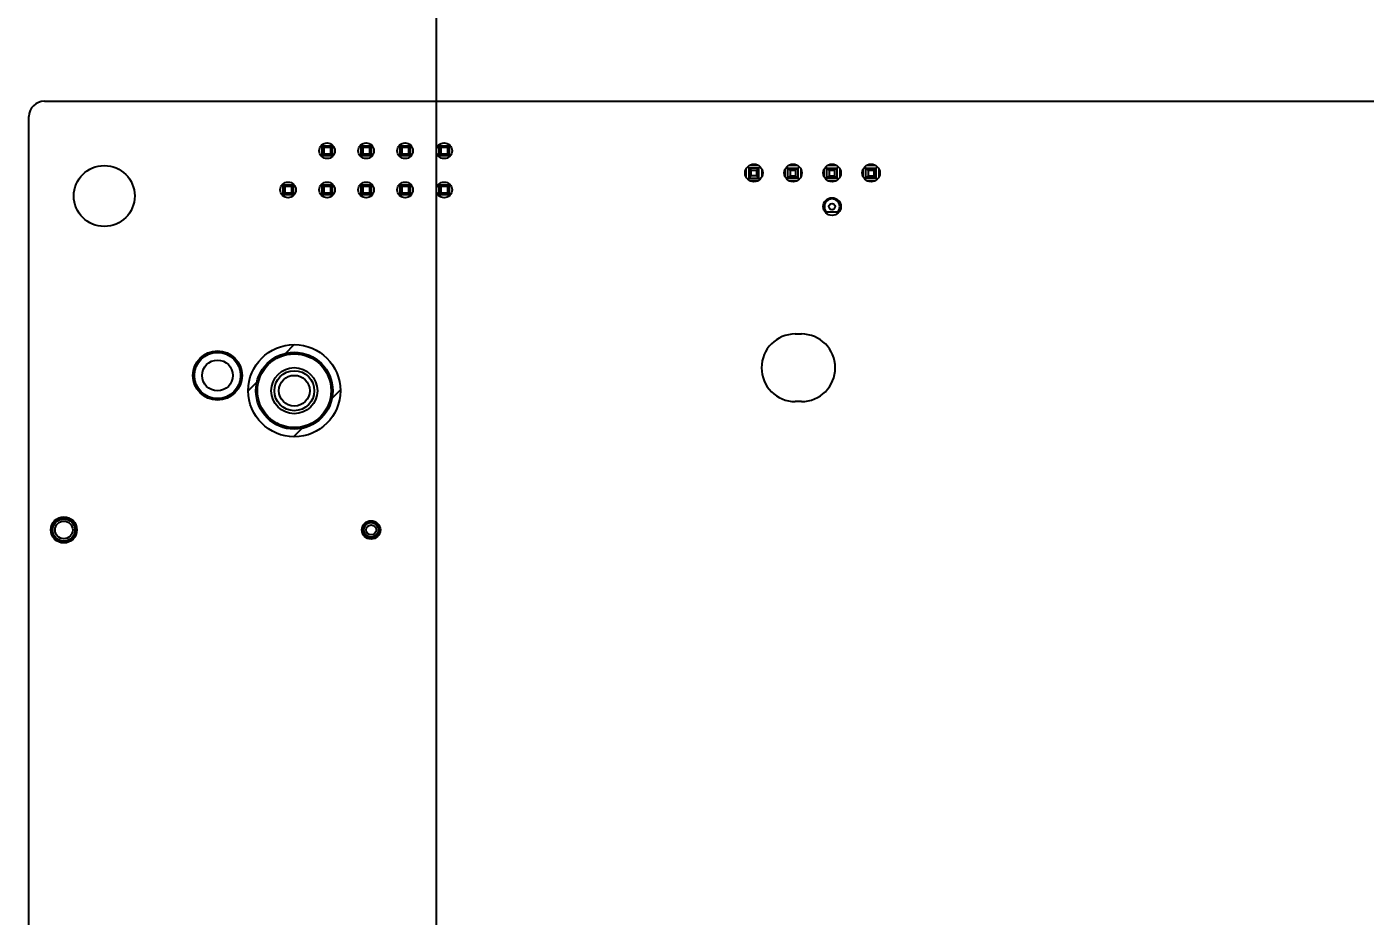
# Model space of a CAD drawing. Header units: millimetres. Extents: x 0 to 841, y 0 to 594.
# Drawn here: x 531.5 to 618.6, y 430.6 to 488.5 of the extents above; entities that cross this region are included whole.
import ezdxf

# ---------------------------------------------------------------- set-up
doc = ezdxf.new("R2010")
doc.units = ezdxf.units.MM
doc.header["$LTSCALE"] = 46.255
doc.layers.get('0').update_dxf_attribs({"linetype": 'CONTINUOUS'})
doc.layers.add('ASSEM_MEM', color=7, linetype='CONTINUOUS')
doc.styles.get("Standard").update_dxf_attribs({"font": 'txt', "width": 0.8})
doc.dimstyles.new('DIMSTYLE_1', dxfattribs={"dimtxt": 3, "dimasz": 2.1, "dimexe": 2, "dimexo": 1, "dimgap": 0.75, "dimtad": 0, "dimtih": 1, "dimtoh": 1, "dimzin": 0, "dimdsep": 46, "dimtxsty": 'STANDARD', "dimblk": '_FILLED', "dimblk1": '_FILLED', "dimblk2": '_FILLED', "dimcen": 0.09, "dimazin": 0, "dimtp": 0.01, "dimtm": 0.01, "dimtfac": 1, "dimtofl": 0, "dimtmove": 0, "dimatfit": 3, "dimldrblk": '_FILLED', "dimfxl": 1, "dimtolj": 1, "dimtzin": 0, "dimarcsym": 0})

# ---------------------------------------------------------------- blocks, each defined once
blk = doc.blocks.new('*D60')
at = {"color": 7, "linetype": 'CONTINUOUS'}
blk.add_line((559.298, 381.275), (726.411, 381.275), dxfattribs=at)
at = {"color": 7, "linetype": 'CONTINUOUS', "insert": (727.911, 385.025), "char_height": 3, "width": 14.4, "attachment_point": 1, "line_spacing_factor": 0.9}
blk.add_mtext('105.37', dxfattribs=at)
blk = doc.blocks.new('_FILLED')
at = {"color": 0, "linetype": 'BYBLOCK'}
blk.add_solid([(0, 0), (-1, 0.167), (-1, -0.167)], dxfattribs=at)
blk = doc.blocks.new('*D61')
at = {"color": 7, "linetype": 'CONTINUOUS'}
blk.add_line((543.423, 371.715), (507.744, 371.715), dxfattribs=at)
at = {"color": 7, "linetype": 'CONTINUOUS', "insert": (506.244, 375.465), "char_height": 3, "width": 14.4, "attachment_point": 3, "line_spacing_factor": 0.9}
blk.add_mtext('114.93', dxfattribs=at)
blk = doc.blocks.new('*D64')
at = {"color": 7, "linetype": 'CONTINUOUS'}
blk.add_line((558.148, 381.5), (558.148, 503.183), dxfattribs=at)
at = {"color": 7, "linetype": 'CONTINUOUS', "insert": (554.398, 504.683), "char_height": 3, "width": 14.4, "attachment_point": 1, "rotation": 90, "line_spacing_factor": 0.9}
blk.add_mtext('146.47', dxfattribs=at)

msp = doc.modelspace()

# ---------------------------------------------------------------- linework, layer by layer
at = {"layer": 'ASSEM_MEM', "color": 7, "linetype": 'CONTINUOUS'}
for p, q in [((532.623, 483.64), (700.623, 483.64)), ((531.623, 314.64), (531.623, 482.64)), ((550.675, 480.764), (550.808, 480.63)), ((550.675, 480.056), (550.808, 480.19)), ((550.708, 480.09), (550.708, 480.73)), ((550.708, 480.73), (551.348, 480.73)), ((551.348, 480.09), (550.708, 480.09)), ((550.808, 480.63), (550.808, 480.19)), ((551.248, 480.63), (550.808, 480.63)), ((551.248, 480.19), (550.808, 480.19)), ((551.248, 480.63), (551.382, 480.764)), ((551.248, 480.63), (551.248, 480.19)), ((551.248, 480.19), (551.382, 480.056)), ((551.348, 480.73), (551.348, 480.09)), ((553.215, 480.764), (553.348, 480.63)), ((553.215, 480.056), (553.348, 480.19)), ((553.248, 480.09), (553.248, 480.73)), ((553.248, 480.73), (553.888, 480.73)), ((553.888, 480.09), (553.248, 480.09)), ((553.348, 480.63), (553.348, 480.19)), ((553.788, 480.63), (553.348, 480.63)), ((553.788, 480.19), (553.348, 480.19)), ((553.788, 480.63), (553.922, 480.764)), ((553.788, 480.63), (553.788, 480.19)), ((553.788, 480.19), (553.922, 480.056)), ((553.888, 480.73), (553.888, 480.09)), ((555.755, 480.764), (555.888, 480.63)), ((555.755, 480.056), (555.888, 480.19)), ((555.788, 480.09), (555.788, 480.73)), ((555.788, 480.73), (556.428, 480.73)), ((556.428, 480.09), (555.788, 480.09)), ((555.888, 480.63), (555.888, 480.19)), ((556.328, 480.63), (555.888, 480.63)), ((556.328, 480.19), (555.888, 480.19)), ((556.328, 480.63), (556.462, 480.764)), ((556.328, 480.63), (556.328, 480.19)), ((556.328, 480.19), (556.462, 480.056)), ((556.428, 480.73), (556.428, 480.09)), ((558.428, 480.63), (558.295, 480.764)), ((558.295, 480.056), (558.428, 480.19)), ((558.328, 480.09), (558.328, 480.73)), ((558.328, 480.73), (558.968, 480.73)), ((558.968, 480.09), (558.328, 480.09)), ((558.428, 480.63), (558.428, 480.19)), ((558.868, 480.63), (558.428, 480.63)), ((558.868, 480.19), (558.428, 480.19)), ((558.868, 480.63), (559.002, 480.764)), ((558.868, 480.63), (558.868, 480.19)), ((558.868, 480.19), (559.002, 480.056)), ((558.968, 480.73), (558.968, 480.09)), ((578.303, 478.737), (578.303, 479.203)), ((578.415, 479.369), (578.493, 479.29)), ((578.483, 479.29), (578.483, 478.64)), ((578.483, 479.29), (578.633, 479.14)), ((579.133, 479.29), (578.483, 479.29)), ((578.554, 479.48), (579.073, 479.48)), ((578.983, 479.14), (579.212, 479.369)), ((579.133, 478.64), (579.133, 479.29)), ((579.323, 479.203), (579.323, 478.737)), ((580.843, 478.737), (580.843, 479.203)), ((580.955, 479.369), (581.033, 479.29)), ((581.023, 478.64), (581.023, 479.29)), ((581.173, 479.14), (581.023, 479.29)), ((581.023, 479.29), (581.673, 479.29)), ((581.094, 479.48), (581.613, 479.48)), ((581.523, 479.14), (581.752, 479.369)), ((581.673, 479.29), (581.673, 478.64)), ((581.863, 479.203), (581.863, 478.737)), ((583.383, 478.737), (583.383, 479.203)), ((583.495, 479.369), (583.573, 479.29)), ((583.563, 478.64), (583.563, 479.29)), ((583.713, 479.14), (583.563, 479.29)), ((583.563, 479.29), (584.213, 479.29)), ((583.634, 479.48), (584.153, 479.48)), ((584.063, 479.14), (584.292, 479.369)), ((584.213, 479.29), (584.213, 478.64)), ((584.403, 479.203), (584.403, 478.737)), ((585.923, 478.737), (585.923, 479.203)), ((586.035, 479.369), (586.113, 479.29)), ((586.103, 478.64), (586.103, 479.29)), ((586.253, 479.14), (586.103, 479.29)), ((586.103, 479.29), (586.753, 479.29)), ((586.174, 479.48), (586.693, 479.48)), ((586.603, 479.14), (586.832, 479.369)), ((586.753, 479.29), (586.753, 478.64)), ((586.943, 479.203), (586.943, 478.737)), ((578.633, 478.79), (578.415, 478.571)), ((578.483, 478.64), (579.133, 478.64)), ((579.073, 478.46), (578.554, 478.46)), ((578.633, 478.79), (578.633, 479.14)), ((578.633, 479.14), (578.983, 479.14)), ((578.983, 478.79), (578.633, 478.79)), ((578.983, 479.14), (578.983, 478.79)), ((578.983, 478.79), (579.133, 478.64)), ((579.212, 478.571), (579.133, 478.65)), ((580.955, 478.571), (581.173, 478.79)), ((581.673, 478.64), (581.023, 478.64)), ((581.613, 478.46), (581.094, 478.46)), ((581.173, 479.14), (581.173, 478.79)), ((581.173, 479.14), (581.523, 479.14)), ((581.173, 478.79), (581.523, 478.79)), ((581.523, 479.14), (581.523, 478.79)), ((581.673, 478.64), (581.523, 478.79)), ((581.673, 478.65), (581.752, 478.571)), ((583.495, 478.571), (583.713, 478.79)), ((584.213, 478.64), (583.563, 478.64)), ((584.153, 478.46), (583.634, 478.46)), ((583.713, 479.14), (583.713, 478.79)), ((583.713, 479.14), (584.063, 479.14)), ((583.713, 478.79), (584.063, 478.79)), ((584.063, 479.14), (584.063, 478.79)), ((584.213, 478.64), (584.063, 478.79)), ((584.213, 478.65), (584.292, 478.571)), ((586.035, 478.571), (586.253, 478.79)), ((586.753, 478.64), (586.103, 478.64)), ((586.693, 478.46), (586.174, 478.46)), ((586.253, 479.14), (586.253, 478.79)), ((586.253, 479.14), (586.603, 479.14)), ((586.253, 478.79), (586.603, 478.79)), ((586.603, 479.14), (586.603, 478.79)), ((586.753, 478.64), (586.603, 478.79)), ((586.753, 478.65), (586.832, 478.571)), ((548.135, 478.224), (548.268, 478.09)), ((548.268, 477.65), (548.135, 477.516)), ((548.168, 477.55), (548.168, 478.19)), ((548.168, 478.19), (548.808, 478.19)), ((548.808, 477.55), (548.168, 477.55)), ((548.268, 478.09), (548.268, 477.65)), ((548.708, 478.09), (548.268, 478.09)), ((548.708, 477.65), (548.268, 477.65)), ((548.842, 478.224), (548.708, 478.09)), ((548.708, 478.09), (548.708, 477.65)), ((548.708, 477.65), (548.842, 477.516)), ((548.808, 478.19), (548.808, 477.55)), ((550.675, 478.224), (550.808, 478.09)), ((550.675, 477.516), (550.808, 477.65)), ((550.708, 477.55), (550.708, 478.19)), ((550.708, 478.19), (551.348, 478.19)), ((551.348, 477.55), (550.708, 477.55)), ((550.808, 478.09), (550.808, 477.65)), ((551.248, 478.09), (550.808, 478.09)), ((551.248, 477.65), (550.808, 477.65)), ((551.382, 478.224), (551.248, 478.09)), ((551.248, 478.09), (551.248, 477.65)), ((551.248, 477.65), (551.382, 477.516)), ((551.348, 478.19), (551.348, 477.55)), ((553.215, 478.224), (553.348, 478.09)), ((553.348, 477.65), (553.215, 477.516)), ((553.248, 477.55), (553.248, 478.19)), ((553.248, 478.19), (553.888, 478.19)), ((553.888, 477.55), (553.248, 477.55)), ((553.348, 478.09), (553.348, 477.65)), ((553.788, 478.09), (553.348, 478.09)), ((553.788, 477.65), (553.348, 477.65)), ((553.788, 478.09), (553.922, 478.224)), ((553.788, 478.09), (553.788, 477.65)), ((553.788, 477.65), (553.922, 477.516)), ((553.888, 478.19), (553.888, 477.55)), ((555.755, 478.224), (555.888, 478.09)), ((555.888, 477.65), (555.755, 477.516)), ((555.788, 477.55), (555.788, 478.19)), ((555.788, 478.19), (556.428, 478.19)), ((556.428, 477.55), (555.788, 477.55)), ((555.888, 478.09), (555.888, 477.65)), ((556.328, 478.09), (555.888, 478.09)), ((556.328, 477.65), (555.888, 477.65)), ((556.328, 478.09), (556.462, 478.224)), ((556.328, 478.09), (556.328, 477.65)), ((556.328, 477.65), (556.462, 477.516)), ((556.428, 478.19), (556.428, 477.55)), ((558.295, 478.224), (558.428, 478.09)), ((558.295, 477.516), (558.428, 477.65)), ((558.328, 477.55), (558.328, 478.19)), ((558.328, 478.19), (558.968, 478.19)), ((558.968, 477.55), (558.328, 477.55)), ((558.428, 478.09), (558.428, 477.65)), ((558.868, 478.09), (558.428, 478.09)), ((558.868, 477.65), (558.428, 477.65)), ((559.002, 478.224), (558.868, 478.09)), ((558.868, 478.09), (558.868, 477.65)), ((558.868, 477.65), (559.002, 477.516)), ((558.968, 478.19), (558.968, 477.55)), ((583.44, 476.43), (584.347, 476.43)), ((581.503, 468.49), (581.903, 468.49)), ((548.321, 467.228), (548.893, 467.8)), ((545.893, 464.8), (546.466, 465.373)), ((551.336, 464.296), (551.893, 464.853)), ((581.903, 464.09), (581.503, 464.09)), ((548.841, 461.801), (549.398, 462.358))]:
    msp.add_line(p, q, dxfattribs=at)
for centre, radius in [((551.028, 480.41), 0.51), ((553.568, 480.41), 0.51), ((556.108, 480.41), 0.51), ((558.648, 480.41), 0.51), ((536.523, 477.47), 1.98), ((578.813, 478.97), 0.575), ((581.353, 478.97), 0.575), ((583.893, 478.97), 0.575), ((586.433, 478.97), 0.575), ((548.488, 477.87), 0.51), ((551.028, 477.87), 0.51), ((553.568, 477.87), 0.51), ((556.108, 477.87), 0.51), ((558.648, 477.87), 0.51), ((583.893, 476.78), 0.575), ((583.893, 476.78), 0.2), ((543.893, 465.79), 1.6), ((543.893, 465.79), 1.5), ((548.893, 464.8), 3), ((548.893, 464.8), 2.5), ((548.893, 464.8), 2.4), ((543.893, 465.79), 1), ((548.893, 464.8), 1.5), ((548.893, 464.8), 1.3), ((548.893, 464.8), 1), ((533.893, 455.743), 0.85), ((533.893, 455.74), 0.775), ((533.893, 455.74), 0.725), ((533.893, 455.74), 0.575), ((553.893, 455.74), 0.6), ((553.893, 455.74), 0.525), ((553.893, 455.74), 0.475), ((553.893, 455.74), 0.325)]:
    msp.add_circle(centre, radius, dxfattribs=at)
at = {"layer": 'ASSEM_MEM', "color": 7, "linetype": 'CONTINUOUS', "true_color": 0x3366ff}
for centre, radius in [((533.893, 455.743), 0.8), ((553.893, 455.74), 0.55)]:
    msp.add_circle(centre, radius, dxfattribs=at)
at = {"layer": 'ASSEM_MEM', "color": 7, "linetype": 'CONTINUOUS'}
for centre, radius, start, end in [((532.623, 482.64), 1, 90, 180), ((583.893, 476.78), 0.5, 315.573, 224.427), ((581.503, 466.29), 2.2, 90, 270), ((581.903, 466.29), 2.2, 270, 90)]:
    msp.add_arc(centre, radius, start, end, dxfattribs=at)

# ---------------------------------------------------------------- dimensions: what is measured, and where the dimension line sits
at = {"color": 7, "linetype": 'CONTINUOUS'}
for feature_location, offset, dtype, origin, picture, middle in [((558.148413215, 381.500339129), (0, 121.682256963), 1, (704.623413146, 380.500339129), '*D64', (555.89840277, 512.182609878)), ((543.423413147, 371.715339129), (-35.679770555, 0), 0, (544.423413147, 486.640339129), '*D61', (499.418641296, 373.96534642)), ((559.298413284, 381.275339129), (167.113010914, 0), 0, (558.298413284, 486.640339129), '*D60', (735.411433655, 383.525343597))]:
    dim = msp.add_ordinate_dim(feature_location=feature_location, offset=offset, dtype=dtype, origin=origin, dimstyle='DIMSTYLE_1', override={"dimtad": 1, "dimtih": 0, "dimtoh": 0}, dxfattribs=at)
    dim.commit()
    dim.dimension.update_dxf_attribs({"geometry": picture, "text_midpoint": middle})

doc.saveas('drawing.dxf')
